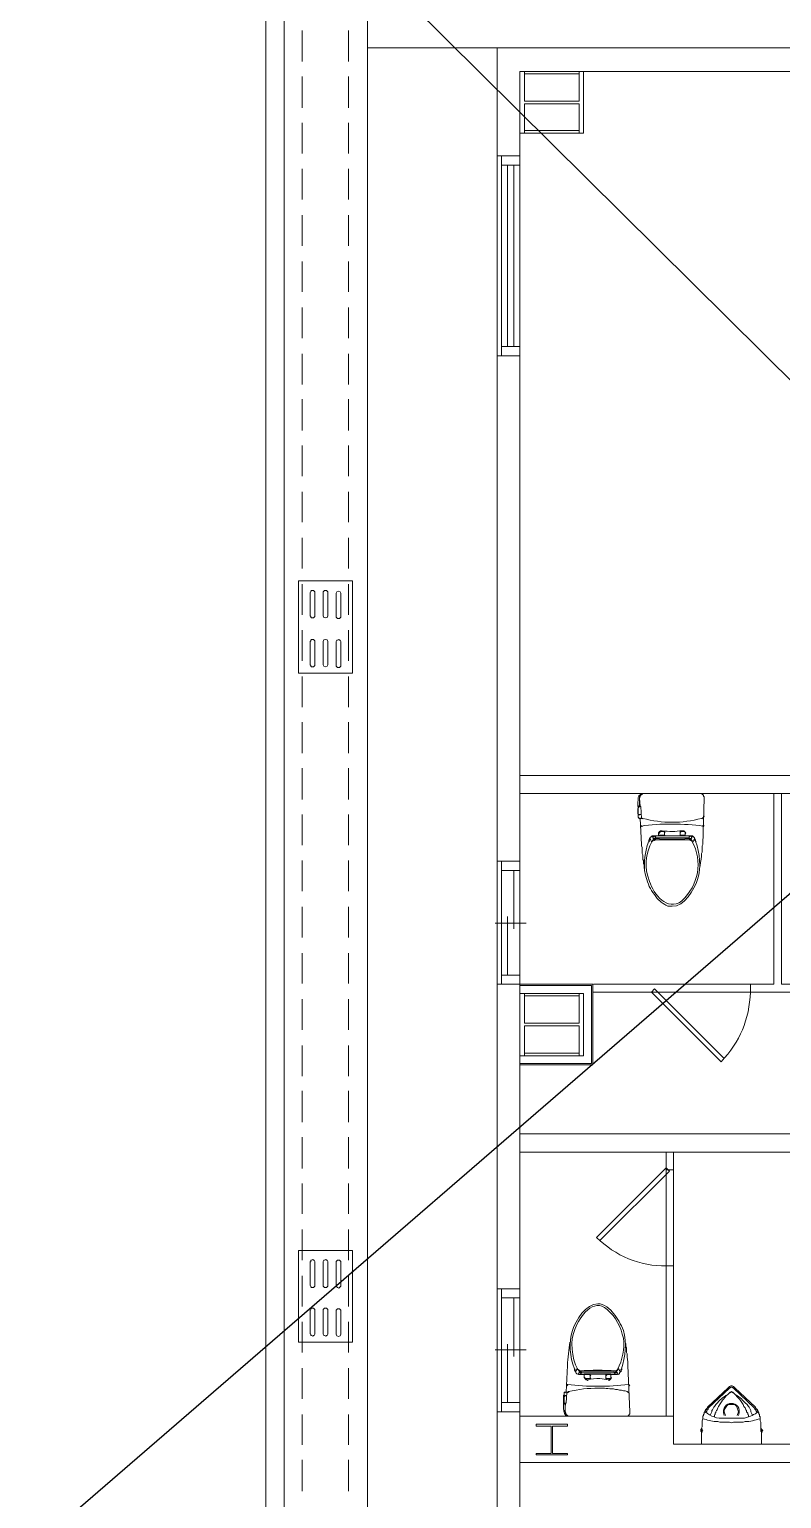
# Model space of a CAD drawing. Header units: millimetres. Extents: x -15161 to 10473752, y -72817 to 33960.
# Drawn here: x 35462 to 35951, y 2603 to 3559 of the extents above; entities that cross this region are included whole.
import ezdxf

# ---------------------------------------------------------------- set-up
doc = ezdxf.new("R2010")
doc.units = ezdxf.units.MM
doc.layers.add('PDF_幾何圖形', color=7, linetype='Continuous')

# ---------------------------------------------------------------- blocks, each defined once
blk = doc.blocks.new('拆除後的建築底圖1131126')
at = {"layer": 'PDF_幾何圖形', "lineweight": 0}
for points in [[(10789.34, -581.49), (9382.37, -762.29), (9382.37, 3697.84), (9394.22, 3697.84), (9394.22, -748.74), (10787.64, -569.64)], [(11419.36, 3643.64), (11419.36, 3605.96), (11339.34, 3605.96), (11339.34, 3643.64), (9474.25, 3643.64), (9474.25, 3617.81), (9448.42, 3617.81), (9448.42, 3547.11), (12604.46, 3547.11), (12604.46, 3539.48), (12739.53, 3539.48), (12739.53, 3028.86), (13204.85, 3028.86), (13204.85, 2247.68), (13491.91, 2247.68), (13361.51, 3136.4), (13110.01, 3099.57), (13035.49, 3611.04), (13009.24, 3607.23), (13003.73, 3643.64)], [(9532.68, 3547.11), (9532.68, -46.74), (9448.42, -46.74), (9448.42, 3547.11)], [(9547.5, 3476.82), (9547.5, 3531.86), (9853.19, 3531.86), (9853.19, 3547.11), (9532.68, 3547.11), (9532.68, 3476.82)], [(9586.03, 3491.64), (9588.99, 3491.64), (9588.99, 3531.86), (9586.03, 3531.86), (9586.03, 3512.39), (9550.46, 3512.39), (9550.46, 3531.86), (9547.5, 3531.86), (9547.5, 3491.64), (9550.46, 3491.64), (9550.46, 3510.69), (9586.03, 3510.69)], [(9550.46, 3530.17), (9550.46, 3531.86), (9586.03, 3531.86), (9586.03, 3530.17)], [(9550.46, 3491.64), (9550.46, 3493.33), (9586.03, 3493.33), (9586.03, 3491.64)], [(9438.68, 3140.22), (9438.68, 3200.34), (9403.54, 3200.34), (9403.54, 3140.22)], [(9411.16, 3145.72), (9411.58, 3145.3), (9411.58, 3144.87), (9412.01, 3144.45), (9413.28, 3144.45), (9414.12, 3145.3), (9414.12, 3145.72), (9414.12, 3160.96), (9414.12, 3161.39), (9413.28, 3162.23), (9412.01, 3162.23), (9411.58, 3161.81), (9411.58, 3161.39), (9411.16, 3160.96)], [(9626.67, 3040.72), (9626.25, 3041.14)], [(9626.67, 3040.72), (9626.25, 3041.14)], [(9627.1, 3040.29), (9626.67, 3040.72)], [(9667.32, 3040.72), (9666.9, 3041.14)], [(9635.56, 3033.94), (9635.14, 3034.36)], [(9640.22, 3037.33), (9639.8, 3037.75)], [(9654.62, 3037.33), (9654.19, 3037.33), (9654.19, 3037.75)], [(9658.43, 3031.4), (9658, 3031.82)], [(9586.03, 2891.25), (9588.99, 2891.25), (9588.99, 2931.9), (9586.03, 2931.9), (9586.03, 2912.42), (9550.46, 2912.42), (9550.46, 2931.9), (9547.5, 2931.9), (9547.5, 2891.25), (9550.46, 2891.25), (9550.46, 2910.73), (9586.03, 2910.73)], [(9550.46, 2930.21), (9550.46, 2931.9), (9586.03, 2931.9), (9586.03, 2930.21)], [(9550.46, 2891.25), (9550.46, 2892.95), (9586.03, 2892.95), (9586.03, 2891.25)], [(9438.68, 2704.96), (9438.68, 2764.66), (9403.54, 2764.66), (9403.54, 2704.96)], [(9585.6, 2686.75), (9585.6, 2687.17), (9585.18, 2687.17)], [(9586.45, 2686.33), (9586.03, 2686.33), (9586.03, 2686.75)], [(9578.83, 2677.01), (9578.4, 2677.44)], [(9586.87, 2685.9), (9586.45, 2686.33)], [(9587.3, 2685.06), (9586.87, 2685.48)], [(9587.3, 2685.06), (9586.87, 2685.48)], [(9589.84, 2681.67), (9589.41, 2681.67), (9589.41, 2682.09)], [(9590.26, 2680.82), (9590.26, 2681.25), (9589.84, 2681.25)], [(9591.95, 2679.98), (9591.53, 2680.4)], [(9610.16, 2685.9), (9609.74, 2686.33)], [(9610.16, 2685.9), (9609.74, 2686.33)], [(9618.63, 2677.01), (9618.63, 2677.44), (9618.2, 2677.44)], [(9618.63, 2677.01), (9618.2, 2677.44)], [(9619.05, 2676.59), (9618.63, 2677.01)], [(9547.5, 2659.65), (9547.5, 2566.08), (9532.68, 2566.08), (9532.68, 2659.65)], [(9558.08, 2650.34), (9558.08, 2651.61), (9578.4, 2651.61), (9578.4, 2650.34), (9568.67, 2650.34), (9568.67, 2632.56), (9578.4, 2632.56), (9578.4, 2631.71), (9558.08, 2631.71), (9558.08, 2632.56), (9567.82, 2632.56), (9567.82, 2650.34)]]:
    blk.add_lwpolyline(points, close=True, dxfattribs=at)
for points in [[(9382.37, 3558.11), (9382.37, 3538.21)], [(9406.08, 3538.21), (9406.08, 3558.54)], [(9436.14, 3538.21), (9436.14, 3558.54)], [(9448.42, 3538.21), (9448.42, 3558.54)], [(9406.08, 3508.15), (9406.08, 3528.48)], [(9436.14, 3508.15), (9436.14, 3528.48)], [(9448.42, 3508.15), (9448.42, 3528.48)], [(9382.37, 3518.31), (9382.37, 3417.97)], [(9406.08, 3478.51), (9406.08, 3498.41)], [(9436.14, 3478.51), (9436.14, 3498.41)], [(9448.42, 3478.51), (9448.42, 3498.41)], [(9532.68, 2739.68), (9532.68, 2937.83), (9547.5, 2937.83), (9547.5, 3017.85), (9547.5, 3346.84), (9532.68, 3346.84), (9532.68, 3476.82)], [(9535.64, 3476.82), (9535.64, 3346.84)], [(9547.5, 3470.89), (9535.64, 3470.89)], [(9539.45, 3470.89), (9539.45, 3352.76)], [(9543.69, 3470.89), (9543.69, 3352.76)], [(9547.5, 3476.82), (9547.5, 3346.84)], [(9406.08, 3448.45), (9406.08, 3468.35)], [(9436.14, 3448.45), (9436.14, 3468.35)], [(9448.42, 3448.45), (9448.42, 3468.35)], [(9406.08, 3418.39), (9406.08, 3438.29)], [(9436.14, 3418.39), (9436.14, 3438.29)], [(9448.42, 3418.39), (9448.42, 3438.29)], [(9406.08, 3388.33), (9406.08, 3408.23)], [(9436.14, 3388.33), (9436.14, 3408.23)], [(9448.42, 3388.33), (9448.42, 3408.23)], [(9382.37, 3398.07), (9382.37, 3378.17)], [(9406.08, 3358.27), (9406.08, 3378.17)], [(9436.14, 3358.27), (9436.14, 3378.17)], [(9448.42, 3358.27), (9448.42, 3378.17)], [(9382.37, 3358.27), (9382.37, 3258.34)], [(9406.08, 3328.21), (9406.08, 3348.11)], [(9436.14, 3328.21), (9436.14, 3348.11)], [(9448.42, 3328.21), (9448.42, 3348.11)], [(9532.68, 3017.85), (9532.68, 3346.84)], [(9547.5, 3352.76), (9535.64, 3352.76)], [(9406.08, 3298.14), (9406.08, 3318.47)], [(9436.14, 3298.14), (9436.14, 3318.47)], [(9448.42, 3298.14), (9448.42, 3318.47)], [(9406.08, 3268.51), (9406.08, 3288.41)], [(9436.14, 3268.51), (9436.14, 3288.41)], [(9448.42, 3268.51), (9448.42, 3288.41)], [(9406.08, 3238.44), (9406.08, 3258.34)], [(9436.14, 3238.44), (9436.14, 3258.34)], [(9448.42, 3238.44), (9448.42, 3258.34)], [(9382.37, 3238.02), (9382.37, 3218.12)], [(9406.08, 3208.38), (9406.08, 3228.28)], [(9436.14, 3208.38), (9436.14, 3228.28)], [(9448.42, 3208.38), (9448.42, 3228.28)], [(9382.37, 3198.22), (9382.37, 3098.3)], [(9406.08, 3178.32), (9406.08, 3198.22)], [(9411.16, 3192.29), (9411.58, 3193.14), (9411.58, 3193.56), (9412.01, 3193.99), (9413.28, 3193.99), (9413.7, 3193.56), (9414.12, 3193.14), (9414.12, 3192.29)], [(9419.63, 3192.29), (9419.63, 3193.14), (9420.05, 3193.56), (9420.47, 3193.99), (9421.75, 3193.99), (9422.17, 3193.56), (9422.59, 3193.14), (9422.59, 3192.29)], [(9436.14, 3178.32), (9436.14, 3198.22)], [(9448.42, 3178.32), (9448.42, 3198.22)], [(9411.16, 3192.72), (9411.16, 3177.47), (9411.58, 3177.05), (9411.58, 3176.63), (9412.01, 3176.2), (9413.28, 3176.2), (9414.12, 3177.05), (9414.12, 3177.47), (9414.12, 3192.72)], [(9419.63, 3192.72), (9419.63, 3177.47)], [(9422.59, 3192.72), (9422.59, 3177.47)], [(9428.1, 3192.29), (9428.1, 3177.05)], [(9431.06, 3192.29), (9431.06, 3177.05)], [(9431.06, 3177.47), (9431.06, 3176.63), (9430.21, 3175.78), (9428.94, 3175.78), (9428.1, 3176.63), (9428.1, 3177.47)], [(9406.08, 3148.26), (9406.08, 3168.16)], [(9436.14, 3148.26), (9436.14, 3168.16)], [(9448.42, 3148.26), (9448.42, 3168.16)], [(9419.63, 3160.96), (9419.63, 3145.72)], [(9422.59, 3160.96), (9422.59, 3145.72)], [(9431.06, 3145.3), (9431.06, 3160.54), (9431.06, 3160.96), (9430.64, 3161.81), (9430.21, 3161.81), (9429.79, 3162.23), (9428.94, 3161.81), (9428.52, 3161.81), (9428.1, 3160.96), (9428.1, 3160.54), (9428.1, 3145.3)], [(9431.06, 3145.72), (9431.06, 3144.87), (9430.21, 3144.03), (9428.94, 3144.03), (9428.1, 3144.87), (9428.1, 3145.72)], [(9406.08, 3118.2), (9406.08, 3138.1)], [(9436.14, 3118.2), (9436.14, 3138.1)], [(9448.42, 3118.2), (9448.42, 3138.1)], [(9406.08, 3088.14), (9406.08, 3108.46)], [(9436.14, 3088.14), (9436.14, 3108.46)], [(9448.42, 3088.14), (9448.42, 3108.46)], [(10161.85, 3073.74), (10161.85, 3103.8), (10173.71, 3103.8), (10173.71, 3073.74), (10173.71, 2828.59), (10048.8, 2828.59), (10048.8, 2840.45), (10161.85, 2840.45), (10161.85, 3061.89), (9941.68, 3061.89), (9941.68, 2840.45), (9963.7, 2840.45), (9963.7, 2828.59), (9929.83, 2828.59), (9929.83, 3061.89), (9547.5, 3061.89)], [(9382.37, 3077.98), (9382.37, 3058.08)], [(9406.08, 3058.08), (9406.08, 3078.4)], [(9436.14, 3058.08), (9436.14, 3078.4)], [(9448.42, 3058.08), (9448.42, 3078.4)], [(10173.71, 3073.74), (9547.5, 3073.74)], [(9712.62, 3061.89), (9712.62, 2937.83), (9697.38, 2937.83), (9697.38, 2932.75), (9633.02, 2932.75), (9595.34, 2932.75)], [(9624.55, 3052.57), (9624.13, 3053.84), (9624.13, 3056.38), (9624.55, 3057.65), (9624.55, 3059.35), (9624.98, 3060.19), (9624.98, 3060.62), (9625.4, 3060.62), (9625.83, 3061.04), (9626.25, 3060.62)], [(9625.4, 3052.99), (9624.98, 3053.42), (9625.4, 3052.99), (9624.98, 3053.42), (9624.98, 3053.84), (9625.4, 3053.42), (9625.4, 3060.19)], [(9625.83, 3053.42), (9625.4, 3058.92), (9625.4, 3059.35), (9625.83, 3059.77), (9625.83, 3060.62), (9626.67, 3061.46), (9627.1, 3061.46), (9627.52, 3061.89), (9628.37, 3061.89), (9664.78, 3061.89), (9665.2, 3061.89), (9666.05, 3061.46), (9666.47, 3061.04), (9666.9, 3061.04), (9666.9, 3060.19), (9667.32, 3059.77), (9667.32, 3058.92), (9666.47, 3028.86), (9666.05, 3028.01), (9666.05, 3023.78), (9665.62, 3022.93), (9665.62, 3021.24)], [(9625.83, 3061.04), (9626.25, 3061.46), (9627.52, 3061.46)], [(9717.7, 3061.89), (9717.7, 2937.83), (9726.17, 2937.83), (9726.17, 2932.75), (9697.38, 2932.75)], [(9624.13, 3052.15), (9624.55, 3052.57), (9624.55, 3052.99), (9624.55, 3048.76), (9624.55, 3048.34), (9624.98, 3048.34)], [(9624.13, 3051.72), (9624.13, 3052.15), (9624.55, 3051.72)], [(9624.13, 3051.3), (9624.13, 3051.72), (9624.55, 3051.3)], [(9624.13, 3050.45), (9624.13, 3050.88), (9624.55, 3050.45), (9624.13, 3050.88), (9624.13, 3051.3), (9624.55, 3050.88)], [(9624.13, 3050.03), (9624.13, 3050.45), (9624.55, 3050.03), (9624.13, 3050.45), (9624.55, 3050.03)], [(9625.4, 3045.8), (9624.98, 3046.22), (9624.55, 3046.64), (9624.55, 3048.34), (9624.13, 3048.76), (9624.13, 3050.03), (9624.55, 3049.61)], [(9624.55, 3052.99), (9624.98, 3052.57), (9624.55, 3052.99), (9624.98, 3052.57), (9624.55, 3052.99), (9624.98, 3052.57), (9624.55, 3052.99), (9624.55, 3053.42), (9624.98, 3053.42), (9626.25, 3053.42), (9626.67, 3045.8), (9624.98, 3045.8), (9625.4, 3045.37), (9624.98, 3045.8), (9624.98, 3046.22), (9625.4, 3045.8), (9624.98, 3046.22), (9625.4, 3045.8), (9624.98, 3046.22)], [(9625.4, 3054.26), (9625.4, 3053.84), (9624.98, 3053.84), (9625.4, 3053.42)], [(9406.08, 3028.44), (9406.08, 3048.34)], [(9436.14, 3028.44), (9436.14, 3048.34)], [(9448.42, 3028.44), (9448.42, 3048.34)], [(9625.4, 3047.91), (9624.98, 3048.34), (9625.4, 3047.91), (9624.98, 3048.34), (9625.4, 3047.91), (9624.98, 3048.34), (9625.4, 3048.34), (9626.25, 3048.34)], [(9625.83, 3045.8), (9626.67, 3028.86), (9626.67, 3028.01), (9627.1, 3026.74), (9627.1, 3022.93), (9627.52, 3022.09), (9627.52, 3021.24), (9627.52, 3019.12), (9627.94, 3018.28), (9627.94, 3016.16), (9628.37, 3015.31), (9628.37, 3013.19)], [(9626.25, 3046.22), (9626.67, 3046.22), (9627.1, 3045.8), (9627.52, 3045.37), (9627.1, 3045.8), (9626.67, 3045.8), (9626.67, 3046.22)], [(9626.67, 3040.72), (9626.25, 3041.14), (9626.67, 3040.72)], [(9627.1, 3045.8), (9627.52, 3045.8), (9627.94, 3045.37)], [(9666.9, 3045.8), (9666.47, 3046.22), (9666.05, 3045.8), (9665.62, 3045.8), (9666.05, 3045.37)], [(9666.47, 3046.22), (9666.9, 3046.64), (9666.9, 3047.07), (9667.32, 3046.64)], [(9666.9, 3040.72), (9666.47, 3041.14), (9666.9, 3041.14), (9667.32, 3040.72)], [(9666.47, 3041.14), (9666.47, 3040.72), (9666.9, 3040.29), (9666.47, 3040.72)], [(9666.9, 3047.07), (9667.32, 3047.49)], [(9382.37, 3038.18), (9382.37, 2938.25)], [(9631.75, 3032.25), (9631.75, 3031.82), (9631.33, 3031.82), (9631.33, 3031.4), (9631.75, 3030.98)], [(9631.33, 3031.4), (9631.33, 3030.98), (9631.75, 3030.55), (9631.33, 3030.98), (9631.75, 3030.55), (9631.33, 3030.98), (9631.75, 3030.55), (9631.33, 3030.98), (9631.75, 3030.55), (9631.33, 3030.98), (9631.75, 3030.55)], [(9637.68, 3034.36), (9633.45, 3034.36), (9632.6, 3033.52), (9632.18, 3033.52), (9632.18, 3033.09), (9631.75, 3032.67), (9631.75, 3032.25), (9632.18, 3031.82)], [(9632.18, 3032.67), (9633.02, 3030.55), (9633.45, 3030.55)], [(9633.45, 3030.98), (9633.87, 3030.98), (9633.87, 3031.4), (9634.29, 3030.98), (9633.87, 3031.4), (9634.29, 3031.82), (9634.72, 3031.4), (9634.29, 3031.82), (9634.72, 3031.82), (9635.14, 3031.4), (9634.72, 3031.82), (9635.14, 3031.4), (9634.72, 3031.82), (9635.14, 3031.4), (9634.72, 3031.82), (9635.14, 3031.82), (9635.56, 3031.4)], [(9634.29, 3033.94), (9633.87, 3033.94), (9634.29, 3033.52), (9633.87, 3033.94), (9634.29, 3033.52), (9633.87, 3033.94), (9634.29, 3033.52), (9633.87, 3033.94), (9634.29, 3033.52), (9633.87, 3033.94), (9634.29, 3033.52), (9633.87, 3033.94), (9634.29, 3032.67), (9634.72, 3032.25), (9634.29, 3032.67), (9634.72, 3032.25), (9634.29, 3032.67), (9634.72, 3032.25), (9634.29, 3032.67), (9634.72, 3032.25), (9634.29, 3032.67), (9634.72, 3032.67), (9635.14, 3032.25), (9634.72, 3032.67), (9635.14, 3032.25)], [(9634.72, 3034.36), (9634.29, 3034.36), (9634.72, 3033.94)], [(9634.29, 3034.36), (9634.29, 3033.94), (9634.72, 3033.52)], [(9635.14, 3033.94), (9634.72, 3034.36), (9635.14, 3034.36), (9635.56, 3033.94)], [(9634.72, 3032.67), (9635.14, 3032.67), (9635.56, 3032.25), (9635.14, 3032.67), (9635.56, 3032.67), (9635.99, 3032.25), (9635.56, 3032.67), (9635.99, 3032.25), (9635.56, 3032.67), (9635.99, 3032.25), (9635.56, 3032.67), (9635.99, 3032.25), (9635.56, 3032.67), (9635.56, 3033.94), (9635.99, 3033.52), (9635.56, 3033.94), (9635.99, 3033.52)], [(9635.56, 3033.94), (9635.14, 3034.36), (9635.56, 3033.94)], [(9635.56, 3033.09), (9657.16, 3033.09)], [(9638.1, 3036.48), (9637.68, 3036.48), (9637.68, 3036.06), (9638.1, 3035.63)], [(9637.68, 3036.06), (9637.68, 3034.79), (9641.07, 3034.79), (9641.49, 3034.36), (9641.07, 3034.79), (9641.49, 3034.36)], [(9637.68, 3034.79), (9637.68, 3034.36), (9655.04, 3034.36), (9655.04, 3034.79)], [(9641.49, 3034.79), (9641.49, 3036.91), (9641.91, 3036.48), (9641.49, 3036.91), (9641.91, 3036.48), (9641.49, 3036.91), (9641.07, 3037.33), (9638.1, 3037.33)], [(9638.53, 3037.33), (9638.1, 3037.33), (9638.1, 3036.91), (9638.53, 3036.48), (9638.1, 3036.91), (9638.1, 3036.48), (9638.53, 3036.06)], [(9638.95, 3037.75), (9638.53, 3037.33), (9638.95, 3036.91), (9638.53, 3037.33), (9638.95, 3036.91)], [(9639.8, 3037.75), (9639.37, 3037.75), (9639.8, 3037.33), (9639.37, 3037.75), (9639.8, 3037.33), (9639.37, 3037.75), (9638.95, 3037.75), (9639.37, 3037.33), (9638.95, 3037.75), (9639.37, 3037.33)], [(9641.49, 3036.91), (9641.07, 3037.33), (9641.49, 3036.91)], [(9641.07, 3034.79), (9641.49, 3034.79), (9641.91, 3034.36), (9641.49, 3034.79), (9641.91, 3034.36)], [(9651.65, 3034.79), (9651.65, 3036.91), (9652.08, 3036.48), (9651.65, 3036.91), (9652.08, 3036.48), (9651.65, 3036.91), (9651.65, 3037.33), (9652.08, 3037.33), (9652.5, 3036.91)], [(9652.08, 3034.79), (9651.65, 3034.79), (9652.08, 3034.36), (9651.65, 3034.79), (9652.08, 3034.36), (9651.65, 3034.79), (9652.08, 3034.36)], [(9654.19, 3037.33), (9653.77, 3037.75), (9654.19, 3037.33), (9653.77, 3037.75), (9654.19, 3037.75), (9654.62, 3037.33), (9652.08, 3037.33)], [(9652.5, 3034.36), (9652.08, 3034.79), (9655.04, 3034.79), (9655.04, 3036.06), (9655.46, 3035.63)], [(9653.77, 3037.75), (9653.35, 3037.75), (9653.77, 3037.33), (9653.35, 3037.75), (9653.77, 3037.33), (9653.35, 3037.75)], [(9655.04, 3036.06), (9655.04, 3036.48), (9655.46, 3036.06), (9655.04, 3036.48), (9655.04, 3036.91), (9655.46, 3036.48), (9655.04, 3036.91), (9654.62, 3037.33), (9655.04, 3036.91)], [(9655.04, 3036.91), (9654.62, 3037.33), (9655.04, 3036.91)], [(9655.04, 3034.36), (9659.7, 3034.36), (9660.12, 3033.94), (9660.54, 3033.52), (9660.97, 3033.09)], [(9657.58, 3034.36), (9657.58, 3032.67), (9658, 3032.25), (9657.58, 3032.67), (9658, 3032.25), (9657.58, 3032.67), (9658, 3032.25), (9657.58, 3032.67), (9657.58, 3033.94), (9658, 3033.52), (9657.58, 3033.94), (9658, 3033.52)], [(9657.58, 3033.94), (9657.58, 3034.36), (9658, 3033.94), (9657.58, 3034.36), (9658, 3033.94), (9657.58, 3034.36), (9658.43, 3034.36), (9658.85, 3033.94), (9658.43, 3034.36), (9658.85, 3034.36), (9658.85, 3033.94), (9659.27, 3033.52), (9658.85, 3033.94), (9659.27, 3033.94), (9659.7, 3033.52), (9659.27, 3033.94), (9659.7, 3033.52), (9659.27, 3033.94), (9659.7, 3033.52), (9659.27, 3033.94), (9659.7, 3033.52), (9659.27, 3033.94), (9659.7, 3033.52)], [(9659.27, 3033.94), (9658.85, 3032.67), (9659.27, 3032.25), (9658.85, 3032.67), (9659.27, 3032.25), (9658.85, 3032.67), (9659.27, 3032.25), (9658.85, 3032.67), (9659.27, 3032.25), (9658.85, 3032.67), (9658.43, 3032.67), (9658.85, 3032.25), (9658.43, 3032.67), (9658, 3032.67), (9658.43, 3032.25), (9658, 3032.67), (9658.43, 3032.25)], [(9658.85, 3031.4), (9658.43, 3031.82), (9658, 3031.82), (9658.43, 3031.4)], [(9660.97, 3032.67), (9660.12, 3030.55), (9659.7, 3030.55), (9659.27, 3030.98), (9659.27, 3031.4), (9658.85, 3031.82), (9658.43, 3031.82), (9658.85, 3031.4), (9658.43, 3031.82), (9658.85, 3031.4), (9658.43, 3031.82)], [(9658.85, 3031.82), (9658.85, 3031.4), (9659.27, 3031.4), (9659.7, 3030.98)], [(9660.54, 3033.52), (9660.97, 3033.09), (9660.97, 3032.67), (9661.81, 3031.82)], [(9661.39, 3032.25), (9661.39, 3031.82), (9661.81, 3031.4)], [(9661.39, 3031.82), (9661.39, 3031.4), (9661.81, 3031.4), (9661.81, 3030.98), (9662.24, 3030.55), (9661.81, 3030.98), (9662.24, 3030.55), (9661.81, 3030.98), (9662.24, 3030.55), (9661.81, 3030.98), (9662.24, 3030.55), (9661.81, 3030.98), (9662.24, 3030.55)], [(9406.08, 2998.38), (9406.08, 3018.28)], [(9436.14, 2998.38), (9436.14, 3018.28)], [(9448.42, 2998.38), (9448.42, 3018.28)], [(9532.68, 2937.83), (9532.68, 3017.85), (9547.5, 3017.85)], [(9535.64, 3017.85), (9535.64, 2937.83)], [(9547.5, 3011.92), (9535.64, 3011.92)], [(9543.69, 3011.92), (9543.69, 2973.82)], [(9635.99, 2994.99), (9636.83, 2993.72), (9639.37, 2991.18), (9640.64, 2990.33)], [(9406.08, 2968.31), (9406.08, 2988.21)], [(9436.14, 2968.31), (9436.14, 2988.21)], [(9448.42, 2968.31), (9448.42, 2988.21)], [(9551.73, 2977.63), (9531.41, 2977.63)], [(9539.45, 2943.76), (9539.45, 2981.86)], [(9406.08, 2938.25), (9406.08, 2958.15)], [(9436.14, 2938.25), (9436.14, 2958.15)], [(9448.42, 2938.25), (9448.42, 2958.15)], [(9547.5, 2885.33), (9594.92, 2885.33), (9594.92, 2911.58), (9594.92, 2937.83), (9547.5, 2937.83), (9547.5, 2739.68), (9532.68, 2739.68), (9532.68, 2659.65)], [(9547.5, 2943.76), (9535.64, 2943.76)], [(9547.5, 2886.17), (9594.07, 2886.17), (9594.07, 2911.58), (9594.07, 2936.98), (9547.5, 2936.98)], [(9595.34, 2937.83), (9633.02, 2937.83), (9697.38, 2937.83)], [(9406.08, 2908.19), (9406.08, 2928.09)], [(9436.14, 2908.19), (9436.14, 2928.09)], [(9448.42, 2908.19), (9448.42, 2928.09)], [(9678.33, 2887.44), (9633.02, 2932.75), (9635.14, 2934.87), (9680.44, 2889.56)], [(9382.37, 2917.93), (9382.37, 2898.03)], [(9406.08, 2878.13), (9406.08, 2898.03)], [(9436.14, 2878.13), (9436.14, 2898.03)], [(9448.42, 2878.13), (9448.42, 2898.03)], [(9382.37, 2878.13), (9382.37, 2778.21)], [(9406.08, 2848.07), (9406.08, 2868.39)], [(9436.14, 2848.07), (9436.14, 2868.39)], [(9448.42, 2848.07), (9448.42, 2868.39)], [(9547.5, 2840.45), (9856.58, 2840.45)], [(9406.08, 2818.01), (9406.08, 2838.33)], [(9436.14, 2818.01), (9436.14, 2838.33)], [(9448.42, 2818.01), (9448.42, 2838.33)], [(9547.5, 2828.59), (9856.58, 2828.59)], [(9647.42, 2828.59), (9647.42, 2817.16), (9642.76, 2817.16), (9642.76, 2828.59)], [(9647.42, 2818.43), (9647.42, 2754.5), (9642.76, 2754.5), (9642.76, 2818.43)], [(9406.08, 2788.37), (9406.08, 2808.27)], [(9436.14, 2788.37), (9436.14, 2808.27)], [(9448.42, 2788.37), (9448.42, 2808.27)], [(9406.08, 2758.31), (9406.08, 2778.21)], [(9436.14, 2758.31), (9436.14, 2778.21)], [(9448.42, 2758.31), (9448.42, 2778.21)], [(9642.76, 2656.69), (9642.76, 2774.4)], [(9647.42, 2656.69), (9647.42, 2774.4)], [(9382.37, 2757.88), (9382.37, 2737.98)], [(9411.16, 2757.04), (9411.58, 2757.46), (9411.58, 2758.31), (9412.01, 2758.31), (9412.85, 2758.73), (9413.28, 2758.31), (9413.7, 2758.31), (9414.12, 2757.46), (9414.12, 2757.04)], [(9411.16, 2757.46), (9411.16, 2741.79)], [(9414.12, 2757.46), (9414.12, 2741.79)], [(9419.63, 2757.04), (9419.63, 2757.46), (9420.05, 2758.31), (9420.47, 2758.31), (9421.32, 2758.73), (9421.75, 2758.31), (9422.17, 2758.31), (9422.59, 2757.46), (9422.59, 2757.04)], [(9419.63, 2757.46), (9419.63, 2741.79)], [(9422.59, 2757.46), (9422.59, 2741.79)], [(9428.1, 2756.61), (9428.1, 2757.46), (9428.94, 2758.31), (9430.21, 2758.31), (9431.06, 2757.46), (9431.06, 2756.61)], [(9428.1, 2757.04), (9428.1, 2741.79), (9428.1, 2741.37), (9428.94, 2740.52), (9429.79, 2740.1), (9431.06, 2741.37), (9431.06, 2741.79), (9431.06, 2757.04)], [(9406.08, 2728.24), (9406.08, 2748.14)], [(9436.14, 2728.24), (9436.14, 2748.14)], [(9448.42, 2728.24), (9448.42, 2748.14)], [(9414.12, 2742.22), (9414.12, 2741.37), (9413.28, 2740.52), (9412.01, 2740.52), (9411.58, 2740.95), (9411.58, 2741.37), (9411.16, 2742.22)], [(9422.59, 2742.22), (9422.59, 2741.37), (9421.75, 2740.52), (9420.47, 2740.52), (9419.63, 2741.37), (9419.63, 2742.22)], [(9535.64, 2739.68), (9535.64, 2659.65)], [(9547.5, 2656.69), (9647.42, 2656.69), (9647.42, 2638.48), (9814.66, 2638.48), (9814.66, 2743.49), (9826.52, 2743.49), (9826.52, 2626.63)], [(9547.5, 2739.68), (9547.5, 2659.65)], [(9411.16, 2725.28), (9411.58, 2726.13), (9411.58, 2726.55), (9412.01, 2726.97), (9413.28, 2726.97), (9414.12, 2726.13), (9414.12, 2725.28)], [(9411.16, 2725.7), (9411.16, 2710.46), (9411.58, 2710.04), (9411.58, 2709.19), (9412.01, 2709.19), (9412.85, 2708.77), (9413.28, 2709.19), (9413.7, 2709.19), (9414.12, 2710.04), (9414.12, 2710.46), (9414.12, 2725.7)], [(9419.63, 2725.28), (9419.63, 2726.13), (9420.47, 2726.97), (9421.75, 2726.97), (9422.59, 2726.13), (9422.59, 2725.28)], [(9419.63, 2725.7), (9419.63, 2710.46), (9419.63, 2710.04), (9420.05, 2709.19), (9420.47, 2709.19), (9421.32, 2708.77), (9421.75, 2709.19), (9422.17, 2709.19), (9422.59, 2710.04), (9422.59, 2710.46), (9422.59, 2725.7)], [(9428.1, 2724.86), (9428.1, 2725.7), (9428.94, 2726.55), (9430.21, 2726.55), (9431.06, 2725.7), (9431.06, 2724.86)], [(9428.1, 2725.28), (9428.1, 2710.04)], [(9431.06, 2725.28), (9431.06, 2710.04)], [(9547.5, 2733.75), (9535.64, 2733.75)], [(9543.69, 2733.75), (9543.69, 2695.64)], [(9382.37, 2718.08), (9382.37, 2618.16)], [(9406.08, 2698.18), (9406.08, 2718.08)], [(9436.14, 2698.18), (9436.14, 2718.08)], [(9448.42, 2698.18), (9448.42, 2718.08)], [(9551.73, 2699.88), (9531.41, 2699.88)], [(9539.45, 2665.58), (9539.45, 2703.69)], [(9617.36, 2697.34), (9616.93, 2698.18), (9616.93, 2701.15), (9616.51, 2701.99), (9616.51, 2704.11), (9616.09, 2704.96)], [(9406.08, 2668.12), (9406.08, 2688.02)], [(9436.14, 2668.12), (9436.14, 2688.02)], [(9448.42, 2668.12), (9448.42, 2688.02)], [(9617.78, 2689.71), (9619.05, 2659.65), (9619.05, 2658.38), (9618.63, 2657.96), (9618.63, 2657.54), (9618.2, 2657.11), (9617.36, 2656.69), (9616.51, 2656.69), (9580.1, 2656.69)], [(9583.06, 2687.17), (9583.06, 2687.6), (9583.48, 2687.17), (9583.06, 2687.6), (9583.48, 2687.17), (9583.06, 2687.6), (9583.48, 2687.17), (9583.06, 2687.6), (9583.48, 2687.17), (9583.06, 2687.6)], [(9583.06, 2686.75), (9583.06, 2687.17), (9583.48, 2686.75)], [(9583.48, 2686.33), (9583.06, 2686.75), (9583.48, 2686.33)], [(9583.48, 2685.48), (9584.76, 2687.6), (9585.18, 2687.6)], [(9586.03, 2686.75), (9585.6, 2686.75), (9586.03, 2686.33)], [(9612.7, 2685.48), (9611.85, 2687.6), (9611.43, 2687.6)], [(9613.12, 2686.75), (9613.12, 2687.17), (9613.55, 2687.17), (9613.55, 2687.6), (9613.97, 2687.17), (9613.55, 2687.6), (9613.97, 2687.17), (9613.55, 2687.6), (9613.97, 2687.17), (9613.55, 2687.6), (9613.97, 2687.17), (9613.55, 2687.6)], [(9613.12, 2686.33), (9613.12, 2686.75), (9613.55, 2686.33)], [(9583.91, 2685.9), (9583.48, 2686.33), (9583.48, 2685.9), (9583.91, 2685.48)], [(9585.18, 2684.21), (9585.6, 2683.79), (9589.41, 2683.79), (9592.8, 2683.79), (9593.22, 2683.36), (9592.8, 2683.79), (9593.22, 2683.36), (9593.65, 2682.94)], [(9586.03, 2684.21), (9585.6, 2684.21), (9586.03, 2683.79), (9585.6, 2684.21), (9586.03, 2683.79), (9585.6, 2684.21), (9586.03, 2683.79), (9585.6, 2684.21), (9586.03, 2683.79), (9585.6, 2684.21), (9586.03, 2683.79), (9585.6, 2684.21), (9585.6, 2684.63), (9586.03, 2685.48), (9586.45, 2685.06), (9586.03, 2685.48), (9586.45, 2685.06), (9586.03, 2685.48), (9586.45, 2685.06), (9586.03, 2685.48), (9586.03, 2685.9), (9586.03, 2685.48), (9586.45, 2685.06)], [(9586.03, 2685.48), (9586.45, 2685.48), (9586.87, 2685.06), (9586.45, 2685.48), (9586.87, 2685.48), (9587.3, 2685.06), (9608.89, 2685.06)], [(9587.3, 2685.48), (9587.72, 2685.06), (9587.3, 2685.48), (9587.72, 2685.06), (9587.3, 2685.48), (9586.87, 2684.21), (9587.3, 2683.79), (9586.87, 2684.21), (9587.3, 2683.79), (9586.87, 2684.21), (9587.3, 2683.79), (9586.87, 2684.21), (9587.3, 2683.79), (9586.87, 2684.21), (9586.03, 2684.21), (9586.45, 2683.79), (9586.03, 2684.21), (9586.45, 2683.79)], [(9586.87, 2685.48), (9587.3, 2685.48), (9587.72, 2685.06)], [(9613.55, 2685.9), (9613.12, 2686.33), (9613.12, 2685.9), (9612.7, 2685.9), (9612.7, 2685.48), (9612.28, 2685.06), (9612.28, 2684.63), (9611.85, 2684.21), (9611.43, 2684.21), (9611.01, 2683.79), (9606.77, 2683.79), (9606.77, 2684.21), (9589.41, 2684.21), (9589.41, 2683.79), (9589.41, 2682.09), (9589.84, 2681.67)], [(9589.84, 2681.25), (9589.84, 2681.67), (9590.26, 2681.25)], [(9592.8, 2681.25), (9589.84, 2681.25), (9590.26, 2680.82), (9590.68, 2680.4), (9590.26, 2680.82)], [(9591.53, 2680.4), (9591.11, 2680.4), (9591.53, 2679.98), (9591.11, 2680.4), (9591.53, 2679.98), (9591.11, 2680.4), (9590.68, 2680.82), (9590.26, 2680.82), (9590.68, 2680.4)], [(9591.11, 2680.4), (9590.68, 2680.82), (9591.11, 2680.4)], [(9592.8, 2683.79), (9593.22, 2683.79), (9593.22, 2683.36), (9593.65, 2682.94), (9593.22, 2683.36), (9593.22, 2681.67), (9593.65, 2681.25), (9593.22, 2681.67), (9593.22, 2681.25), (9593.65, 2680.82)], [(9593.22, 2681.25), (9592.8, 2681.25), (9593.22, 2680.82), (9592.8, 2681.25), (9593.22, 2680.82)], [(9603.81, 2683.79), (9603.38, 2683.79), (9603.81, 2683.36), (9603.38, 2683.79), (9603.38, 2683.36), (9603.81, 2682.94), (9603.38, 2683.36), (9603.81, 2682.94)], [(9603.38, 2683.36), (9603.38, 2681.67), (9603.81, 2681.25), (9603.38, 2681.67), (9603.38, 2681.25), (9603.81, 2680.82), (9603.38, 2681.25), (9603.81, 2680.82), (9603.38, 2681.25), (9606.35, 2681.25)], [(9604.23, 2683.36), (9603.81, 2683.79), (9606.77, 2683.79), (9606.77, 2682.09), (9607.2, 2681.67), (9606.77, 2682.09), (9606.77, 2681.67), (9607.2, 2681.25), (9606.77, 2681.67), (9606.77, 2681.25), (9606.35, 2681.25), (9606.77, 2680.82), (9606.35, 2681.25), (9606.35, 2680.82), (9605.93, 2680.82), (9606.35, 2680.4), (9605.93, 2680.82), (9606.35, 2680.4)], [(9605.5, 2680.82), (9605.5, 2680.4), (9605.93, 2679.98), (9605.5, 2680.4), (9605.08, 2680.4), (9605.5, 2679.98), (9605.08, 2680.4), (9605.5, 2679.98)], [(9605.93, 2680.82), (9605.5, 2680.82), (9605.93, 2680.4)], [(9610.16, 2684.21), (9610.58, 2684.21), (9611.01, 2683.79), (9610.58, 2684.21), (9611.01, 2684.21), (9611.43, 2683.79), (9611.01, 2684.21), (9611.43, 2683.79), (9611.01, 2684.21), (9611.43, 2683.79), (9611.01, 2684.21), (9611.43, 2683.79), (9611.01, 2684.21), (9611.01, 2684.63), (9610.58, 2685.48), (9611.01, 2685.06), (9610.58, 2685.48), (9611.01, 2685.06), (9610.58, 2685.48), (9610.16, 2685.48), (9610.58, 2685.06), (9610.16, 2685.48), (9610.16, 2685.9), (9610.16, 2685.48), (9610.58, 2685.06), (9610.16, 2685.48), (9609.74, 2685.48), (9610.16, 2685.06), (9609.74, 2685.48), (9609.31, 2685.48), (9609.74, 2685.06)], [(9609.31, 2685.48), (9609.74, 2685.06), (9609.31, 2685.48), (9609.74, 2685.06), (9609.31, 2685.48), (9609.74, 2685.06), (9609.31, 2685.48), (9609.74, 2685.06), (9609.31, 2685.48), (9609.31, 2684.21), (9609.74, 2683.79), (9609.31, 2684.21), (9609.74, 2683.79), (9609.31, 2684.21), (9609.74, 2683.79), (9609.31, 2684.21), (9609.74, 2683.79), (9609.31, 2684.21), (9610.16, 2684.21), (9610.58, 2683.79), (9610.16, 2684.21), (9610.58, 2683.79)], [(9576.71, 2672.36), (9576.29, 2672.36), (9576.29, 2670.66), (9575.86, 2670.24), (9575.86, 2668.12), (9576.29, 2667.7), (9575.86, 2668.12), (9576.29, 2667.7)], [(9575.86, 2666.43), (9575.86, 2665.58), (9576.29, 2665.16), (9576.29, 2669.82)], [(9575.86, 2668.12), (9575.86, 2667.7), (9576.29, 2667.27), (9575.86, 2667.7), (9576.29, 2667.27)], [(9575.86, 2667.7), (9575.86, 2667.27)], [(9576.29, 2665.16), (9576.71, 2664.73), (9576.29, 2665.16), (9576.71, 2664.73), (9576.29, 2665.16), (9576.71, 2665.16), (9577.56, 2665.16), (9577.98, 2672.36), (9576.71, 2672.36), (9577.13, 2671.93), (9576.71, 2672.36), (9577.13, 2671.93), (9576.71, 2672.36), (9577.13, 2671.93), (9576.71, 2672.36), (9577.13, 2671.93)], [(9576.71, 2669.39), (9576.29, 2669.82), (9576.71, 2669.39), (9576.29, 2669.82), (9576.71, 2670.24), (9577.13, 2669.82), (9576.71, 2670.24), (9577.13, 2669.82), (9576.71, 2670.24), (9577.98, 2670.24)], [(9577.98, 2671.93), (9578.4, 2672.36), (9578.83, 2671.93), (9578.4, 2672.36), (9578.83, 2671.93)], [(9578.4, 2672.36), (9578.83, 2672.36), (9578.83, 2672.78), (9579.25, 2672.78), (9579.67, 2672.36)], [(9608.47, 2674.47), (9609.74, 2674.05), (9611.01, 2674.05), (9612.28, 2673.63), (9613.55, 2673.63), (9614.82, 2673.2), (9616.09, 2673.2), (9617.36, 2672.78), (9617.78, 2672.36)], [(9617.36, 2672.78), (9617.78, 2672.36), (9618.2, 2672.36), (9618.2, 2671.93), (9618.63, 2671.93), (9618.63, 2670.66)], [(9702.46, 2659.65), (9702.46, 2659.23), (9702.04, 2659.65), (9702.46, 2659.65), (9702.88, 2659.23), (9702.46, 2659.65), (9702.46, 2660.08), (9702.04, 2660.5), (9702.04, 2660.92), (9701.61, 2661.35), (9701.19, 2661.35), (9701.19, 2661.77), (9700.77, 2662.19), (9700.77, 2662.62), (9687.22, 2675.32), (9686.8, 2675.74), (9686.37, 2676.17), (9685.52, 2676.59), (9684.68, 2676.59), (9683.83, 2676.17), (9682.98, 2675.32), (9669.44, 2662.62), (9669.44, 2662.19), (9668.59, 2661.35), (9669.01, 2660.92)], [(9700.77, 2660.92), (9700.34, 2661.35), (9700.34, 2661.77), (9699.92, 2662.19), (9686.37, 2674.9), (9686.37, 2675.32), (9685.95, 2675.32), (9685.52, 2675.74), (9684.68, 2675.74), (9684.25, 2675.32), (9683.83, 2675.32), (9683.83, 2674.9), (9670.28, 2662.19), (9669.86, 2661.77), (9669.86, 2661.35), (9669.44, 2660.92), (9669.01, 2660.92), (9669.01, 2660.08), (9668.59, 2659.65), (9668.59, 2659.23)], [(9685.52, 2672.36), (9685.1, 2672.78), (9684.68, 2672.36), (9684.25, 2672.36), (9684.68, 2671.93)], [(9696.11, 2656.27), (9696.11, 2657.54), (9695.69, 2657.96), (9695.69, 2658.81), (9694.84, 2659.65), (9694.84, 2660.5), (9694.42, 2660.92), (9693.99, 2662.19), (9693.15, 2663.04), (9692.72, 2664.31), (9691.88, 2665.58), (9691.45, 2666.43), (9690.61, 2667.7), (9685.95, 2672.36), (9685.52, 2672.36), (9685.95, 2671.93)], [(9406.08, 2638.06), (9406.08, 2657.96)], [(9436.14, 2638.06), (9436.14, 2657.96)], [(9448.42, 2638.06), (9448.42, 2657.96)], [(9547.5, 2665.58), (9535.64, 2665.58)], [(9576.29, 2666.43), (9575.86, 2666.85), (9575.86, 2667.27), (9576.29, 2666.85)], [(9575.86, 2666.85), (9575.86, 2666.43), (9576.29, 2666)], [(9575.86, 2665.58), (9576.29, 2665.58), (9576.29, 2665.16), (9576.71, 2664.73), (9576.71, 2664.31), (9577.13, 2663.89)], [(9577.13, 2665.16), (9576.71, 2659.65), (9577.13, 2659.23), (9577.13, 2658.38), (9578.83, 2656.69), (9579.25, 2656.69), (9578.4, 2656.69), (9577.98, 2657.11), (9577.13, 2657.11), (9577.13, 2657.54), (9576.71, 2657.96), (9577.13, 2657.54)], [(9576.71, 2664.31), (9577.13, 2664.31), (9576.71, 2664.73), (9577.13, 2664.31), (9576.71, 2664.73), (9576.71, 2665.16), (9577.13, 2664.73)], [(9668.59, 2661.35), (9668.17, 2660.92), (9668.17, 2660.5), (9667.74, 2660.08), (9667.74, 2659.65), (9668.17, 2659.23)], [(9674.94, 2664.31), (9674.09, 2663.04), (9673.67, 2662.62), (9672.82, 2660.92), (9672.4, 2660.5), (9672.4, 2659.65), (9671.55, 2657.96), (9671.55, 2657.54)], [(9676.63, 2663.04), (9676.21, 2662.19), (9675.79, 2660.92), (9675.36, 2660.5), (9674.94, 2659.65), (9674.94, 2659.23), (9674.52, 2658.81), (9674.52, 2657.96), (9674.09, 2657.54), (9674.09, 2656.69), (9673.67, 2656.27)], [(9688.91, 2657.11), (9689.76, 2659.65), (9688.91, 2662.19), (9688.07, 2663.46), (9687.22, 2664.31), (9682.98, 2664.31), (9682.14, 2663.46), (9680.44, 2660.92), (9680.44, 2659.65), (9681.29, 2657.11)], [(9695.26, 2664.31), (9696.11, 2663.04), (9696.53, 2662.62), (9697.38, 2660.92), (9697.8, 2660.5), (9697.8, 2659.65), (9698.65, 2657.96), (9698.65, 2657.54)], [(9701.61, 2659.23), (9701.61, 2659.65), (9701.19, 2660.08), (9701.19, 2660.5), (9700.77, 2660.92), (9701.19, 2660.5)], [(9674.94, 2653.3), (9676.21, 2653.3), (9677.48, 2652.88), (9683.83, 2652.88), (9685.1, 2652.46), (9686.37, 2652.88), (9692.72, 2652.88), (9693.99, 2653.3)], [(9665.62, 2648.22), (9666.05, 2647.8), (9665.62, 2648.22), (9665.2, 2648.22), (9665.2, 2647.8), (9665.62, 2647.37), (9665.2, 2647.8), (9665.2, 2647.37), (9665.2, 2646.95), (9665.62, 2646.53), (9665.2, 2646.95), (9665.2, 2647.37), (9665.62, 2646.95), (9665.2, 2646.95)], [(9665.2, 2647.8), (9665.2, 2647.37), (9665.62, 2646.95), (9665.2, 2647.37), (9665.62, 2646.95), (9665.2, 2647.37), (9665.62, 2647.8), (9665.62, 2648.22), (9666.05, 2647.8)], [(9666.05, 2647.37), (9665.62, 2647.8), (9665.62, 2647.37), (9666.05, 2646.95), (9665.62, 2647.37), (9665.62, 2646.95), (9666.05, 2646.53)], [(9666.47, 2646.95), (9666.05, 2647.37), (9665.62, 2646.95), (9665.62, 2646.53), (9666.05, 2646.1)], [(9704.15, 2647.37), (9704.15, 2646.95), (9705, 2646.1)], [(9704.58, 2646.95), (9705, 2646.95), (9705, 2647.37), (9705.42, 2646.95), (9705, 2647.37), (9704.58, 2647.8), (9704.58, 2648.22), (9705, 2647.8)], [(9705.42, 2646.95), (9705, 2647.37), (9705, 2647.8), (9705.42, 2647.37), (9704.58, 2648.22), (9704.58, 2647.8), (9704.58, 2647.37), (9705, 2646.95), (9704.58, 2647.37), (9704.58, 2646.95), (9705, 2646.53)], [(9705, 2647.8), (9704.58, 2648.22), (9705, 2647.8)], [(9665.62, 2638.48), (9704.58, 2638.48)], [(9406.08, 2608), (9406.08, 2628.32)], [(9436.14, 2608), (9436.14, 2628.32)], [(9448.42, 2608), (9448.42, 2628.32)], [(10338.84, 2284.52), (10338.84, 2626.63), (9826.52, 2626.63), (9547.5, 2626.63)]]:
    blk.add_lwpolyline(points, dxfattribs=at)
at = {"layer": 'PDF_幾何圖形', "lineweight": 13}
for points in [[(9382.37, 3558.11), (9382.37, 3538.21)], [(9382.37, 3518.31), (9382.37, 3417.97)], [(9382.37, 3398.07), (9382.37, 3378.17)], [(9382.37, 3358.27), (9382.37, 3258.34)], [(9382.37, 3238.02), (9382.37, 3218.12)], [(9382.37, 3198.22), (9382.37, 3098.3)], [(9382.37, 3077.98), (9382.37, 3058.08)], [(9382.37, 3038.18), (9382.37, 2938.25)], [(9382.37, 2917.93), (9382.37, 2898.03)], [(9382.37, 2878.13), (9382.37, 2778.21)], [(9382.37, 2757.88), (9382.37, 2737.98)], [(9382.37, 2718.08), (9382.37, 2618.16)]]:
    blk.add_lwpolyline(points, dxfattribs=at)
at = {"layer": 'PDF_幾何圖形', "lineweight": 0}
for points in [[(9658, 3032.67), (9657.58, 3032.67), (9658, 3032.25), (9657.58, 3032.67, -0.044955), (9635.56, 3032.67), (9635.56, 3034.36)], [(9642.76, 2754.5, -0.203644), (9597.46, 2773.13), (9642.76, 2818.43), (9644.88, 2816.31), (9599.57, 2771.01)], [(9586.87, 2685.9), (9586.45, 2686.33), (9586.87, 2685.9), (9586.45, 2686.33), (9586.87, 2685.9), (9586.45, 2686.33, -0.02568), (9609.74, 2686.33), (9610.16, 2686.33), (9610.58, 2685.9), (9610.16, 2686.33), (9610.58, 2685.9), (9610.16, 2686.33), (9610.58, 2686.75), (9611.01, 2686.33), (9610.58, 2686.75), (9611.01, 2686.75), (9611.01, 2687.17), (9611.43, 2686.75), (9611.01, 2687.17, 0.152407), (9614.82, 2707.5)], [(9577.56, 2672.36), (9578.4, 2689.71, -0.015781), (9579.25, 2697.34)], [(9618.2, 2677.44, -0.062498), (9578.4, 2677.44), (9577.98, 2677.44), (9578.4, 2677.01), (9577.98, 2677.44), (9577.98, 2677.01), (9578.4, 2676.59), (9577.98, 2677.01)], [(9587.3, 2683.79), (9587.3, 2685.9, -0.024998), (9608.89, 2685.9), (9609.31, 2683.79)], [(9704.58, 2648.22), (9705, 2647.8), (9705, 2647.37), (9704.58, 2647.8), (9704.58, 2647.37), (9705, 2646.95), (9704.58, 2647.37), (9704.58, 2646.95), (9705, 2646.53), (9704.58, 2646.95), (9704.15, 2647.37), (9704.15, 2648.64), (9704.58, 2648.22), (9704.15, 2649.07), (9704.15, 2652.88), (9703.73, 2653.73), (9703.73, 2656.27), (9703.31, 2656.69), (9703.31, 2657.96), (9702.88, 2658.38), (9702.88, 2658.81), (9702.46, 2659.23), (9702.04, 2659.65), (9701.61, 2659.65), (9701.61, 2659.23), (9700.77, 2658.38), (9699.5, 2657.96), (9698.65, 2657.11), (9697.38, 2656.69), (9696.11, 2656.27), (9694.84, 2655.84), (9693.57, 2655.42), (9680.44, 2655.42, -0.208457), (9668.17, 2659.65), (9668.59, 2659.23), (9668.17, 2659.65), (9667.74, 2659.65), (9668.17, 2659.23), (9667.74, 2659.65), (9667.32, 2659.23), (9667.32, 2658.38), (9666.9, 2657.96), (9666.9, 2657.11), (9666.47, 2656.69), (9666.47, 2655.84), (9666.47, 2655), (9666.05, 2653.73), (9666.05, 2649.92), (9665.62, 2649.07), (9665.62, 2648.22), (9665.62, 2647.8), (9666.05, 2647.37), (9666.05, 2648.64), (9665.62, 2648.64)]]:
    blk.add_lwpolyline(points, format="xyb", dxfattribs=at)
blk.add_arc((9646.57, 3115.75), 72.5, 254.7636, 285.2364, dxfattribs=at)
for points in [[(9428.1, 3192.29), (9428.05, 3194.05), (9431.1, 3194.03), (9431.06, 3192.29)], [(9422.59, 3177.47), (9422.63, 3175.74), (9419.59, 3175.72), (9419.63, 3177.47)], [(9419.63, 3160.96), (9419.59, 3162.72), (9422.63, 3162.7), (9422.59, 3160.96)], [(9422.59, 3145.72), (9422.63, 3143.98), (9419.59, 3143.96), (9419.63, 3145.72)], [(9625.4, 3060.19), (9625.98, 3060.85), (9626.71, 3061.34), (9627.52, 3061.46)], [(9666.47, 3040.72), (9655.12, 3042.54), (9637.98, 3042.56), (9626.67, 3040.72)], [(9631.33, 3030.98), (9628.72, 3023.72), (9627.07, 3013.28), (9630.06, 3006)], [(9633.45, 3030.98), (9629.12, 3022.62), (9628.32, 3013.63), (9631.75, 3004.73)], [(9658, 3031.82), (9650.38, 3031.82), (9642.76, 3031.82), (9635.14, 3031.82)], [(9653.35, 3037.75), (9648.55, 3037.19), (9644.62, 3037.07), (9639.8, 3037.75)], [(9659.27, 3030.98), (9666.9, 3017.65), (9663.51, 3002.45), (9652.92, 2992.02)], [(9663.08, 3006), (9665.7, 3014.11), (9664.37, 3022.93), (9661.81, 3030.98)], [(9665.62, 3021.24), (9665.27, 3018.84), (9664.96, 3015.45), (9664.35, 3013.19)], [(9630.06, 3006), (9631.15, 3001.86), (9633.27, 2998.19), (9635.99, 2994.99)], [(9631.75, 3004.73), (9634.85, 2996.51), (9642.89, 2985), (9652.92, 2992.02)], [(9646.57, 2988.64), (9654.29, 2987.9), (9661.05, 2999.7), (9663.08, 3006)], [(9640.64, 2990.33), (9644.14, 2988.52), (9642.19, 2988.59), (9646.57, 2988.64)], [(9697.38, 2932.75), (9696.68, 2914.89), (9690.84, 2900.36), (9678.33, 2887.44)], [(9583.48, 2713.85), (9586.38, 2721.17), (9595.34, 2734.44), (9604.23, 2726.13)], [(9581.79, 2712.58), (9583.65, 2719.04), (9590.69, 2730.03), (9598.3, 2729.94)], [(9598.3, 2729.94), (9601.89, 2730.32), (9606.58, 2726.23), (9608.47, 2723.59)], [(9614.82, 2707.5), (9613.18, 2714.42), (9610.08, 2721.7), (9604.23, 2726.13)], [(9608.47, 2723.59), (9611.34, 2720.4), (9613.14, 2716.53), (9614.82, 2712.58)], [(9431.06, 2710.04), (9431.1, 2708.3), (9428.05, 2708.28), (9428.1, 2710.04)], [(9583.06, 2687.6), (9580.04, 2695.47), (9578.97, 2704.48), (9581.79, 2712.58)], [(9585.18, 2687.17), (9581.09, 2695.23), (9579.84, 2705.35), (9583.48, 2713.85)], [(9614.82, 2712.58), (9617.08, 2704.38), (9616.21, 2695.55), (9613.55, 2687.6)], [(9580.1, 2704.96), (9579.82, 2702.59), (9579.07, 2699.73), (9579.25, 2697.34)], [(9617.78, 2689.71), (9618.06, 2693.8), (9617.14, 2693.73), (9617.36, 2697.34)], [(9585.18, 2684.21), (9584.09, 2684.04), (9584.08, 2685.45), (9583.48, 2685.9)], [(9599.57, 2681.25), (9596.81, 2681.35), (9594.16, 2681.19), (9591.53, 2680.4)], [(9605.08, 2680.4), (9603.25, 2680.66), (9601.44, 2681.25), (9599.57, 2681.25)], [(9579.25, 2672.78), (9585.58, 2674.25), (9592.07, 2675.16), (9598.73, 2674.9)], [(9598.73, 2674.9), (9602.81, 2675.07), (9604.69, 2674.73), (9608.47, 2674.47)], [(9682.98, 2671.09), (9678.6, 2668.5), (9678.27, 2667.92), (9674.94, 2664.31)], [(9684.25, 2672.36), (9680.15, 2668.34), (9679.67, 2668.06), (9676.63, 2663.04)], [(9689.76, 2657.11), (9693.16, 2667.72), (9677.02, 2667.86), (9680.44, 2657.11)], [(9687.22, 2671.09), (9691.42, 2668.75), (9691.88, 2667.57), (9695.26, 2664.31)], [(9575.86, 2665.58), (9575.86, 2661.97), (9575.64, 2661.46), (9576.71, 2657.96)], [(9577.13, 2665.16), (9576.95, 2663.44), (9576.03, 2656.15), (9580.1, 2656.69)], [(9666.47, 2655), (9669.31, 2654.45), (9672, 2653.37), (9674.94, 2653.3)], [(9693.99, 2653.3), (9697.27, 2653.05), (9700.26, 2654.42), (9703.73, 2655)], [(9665.62, 2646.95), (9665.62, 2644.13), (9665.62, 2641.31), (9665.62, 2638.48)], [(9704.58, 2638.48), (9704.58, 2641.31), (9704.58, 2644.13), (9704.58, 2646.95)]]:
    blk.add_open_spline(points, degree=3, dxfattribs=at)

msp = doc.modelspace()

# ---------------------------------------------------------------- linework, layer by layer
at = {"color": 230}
msp.add_lwpolyline([(43975.9067, 9939.3038), (-15160.8453, -41255.219)], dxfattribs=at)
at = {"color": 4}
msp.add_lwpolyline([(34313.4744, 4959.9057), (41545.4633, -2209.2652)], dxfattribs=at)

# ---------------------------------------------------------------- block references
at = {"color": 30}
msp.add_blockref('拆除後的建築底圖1131126', (26233.2578, 0), dxfattribs=at)

doc.saveas('drawing.dxf')
